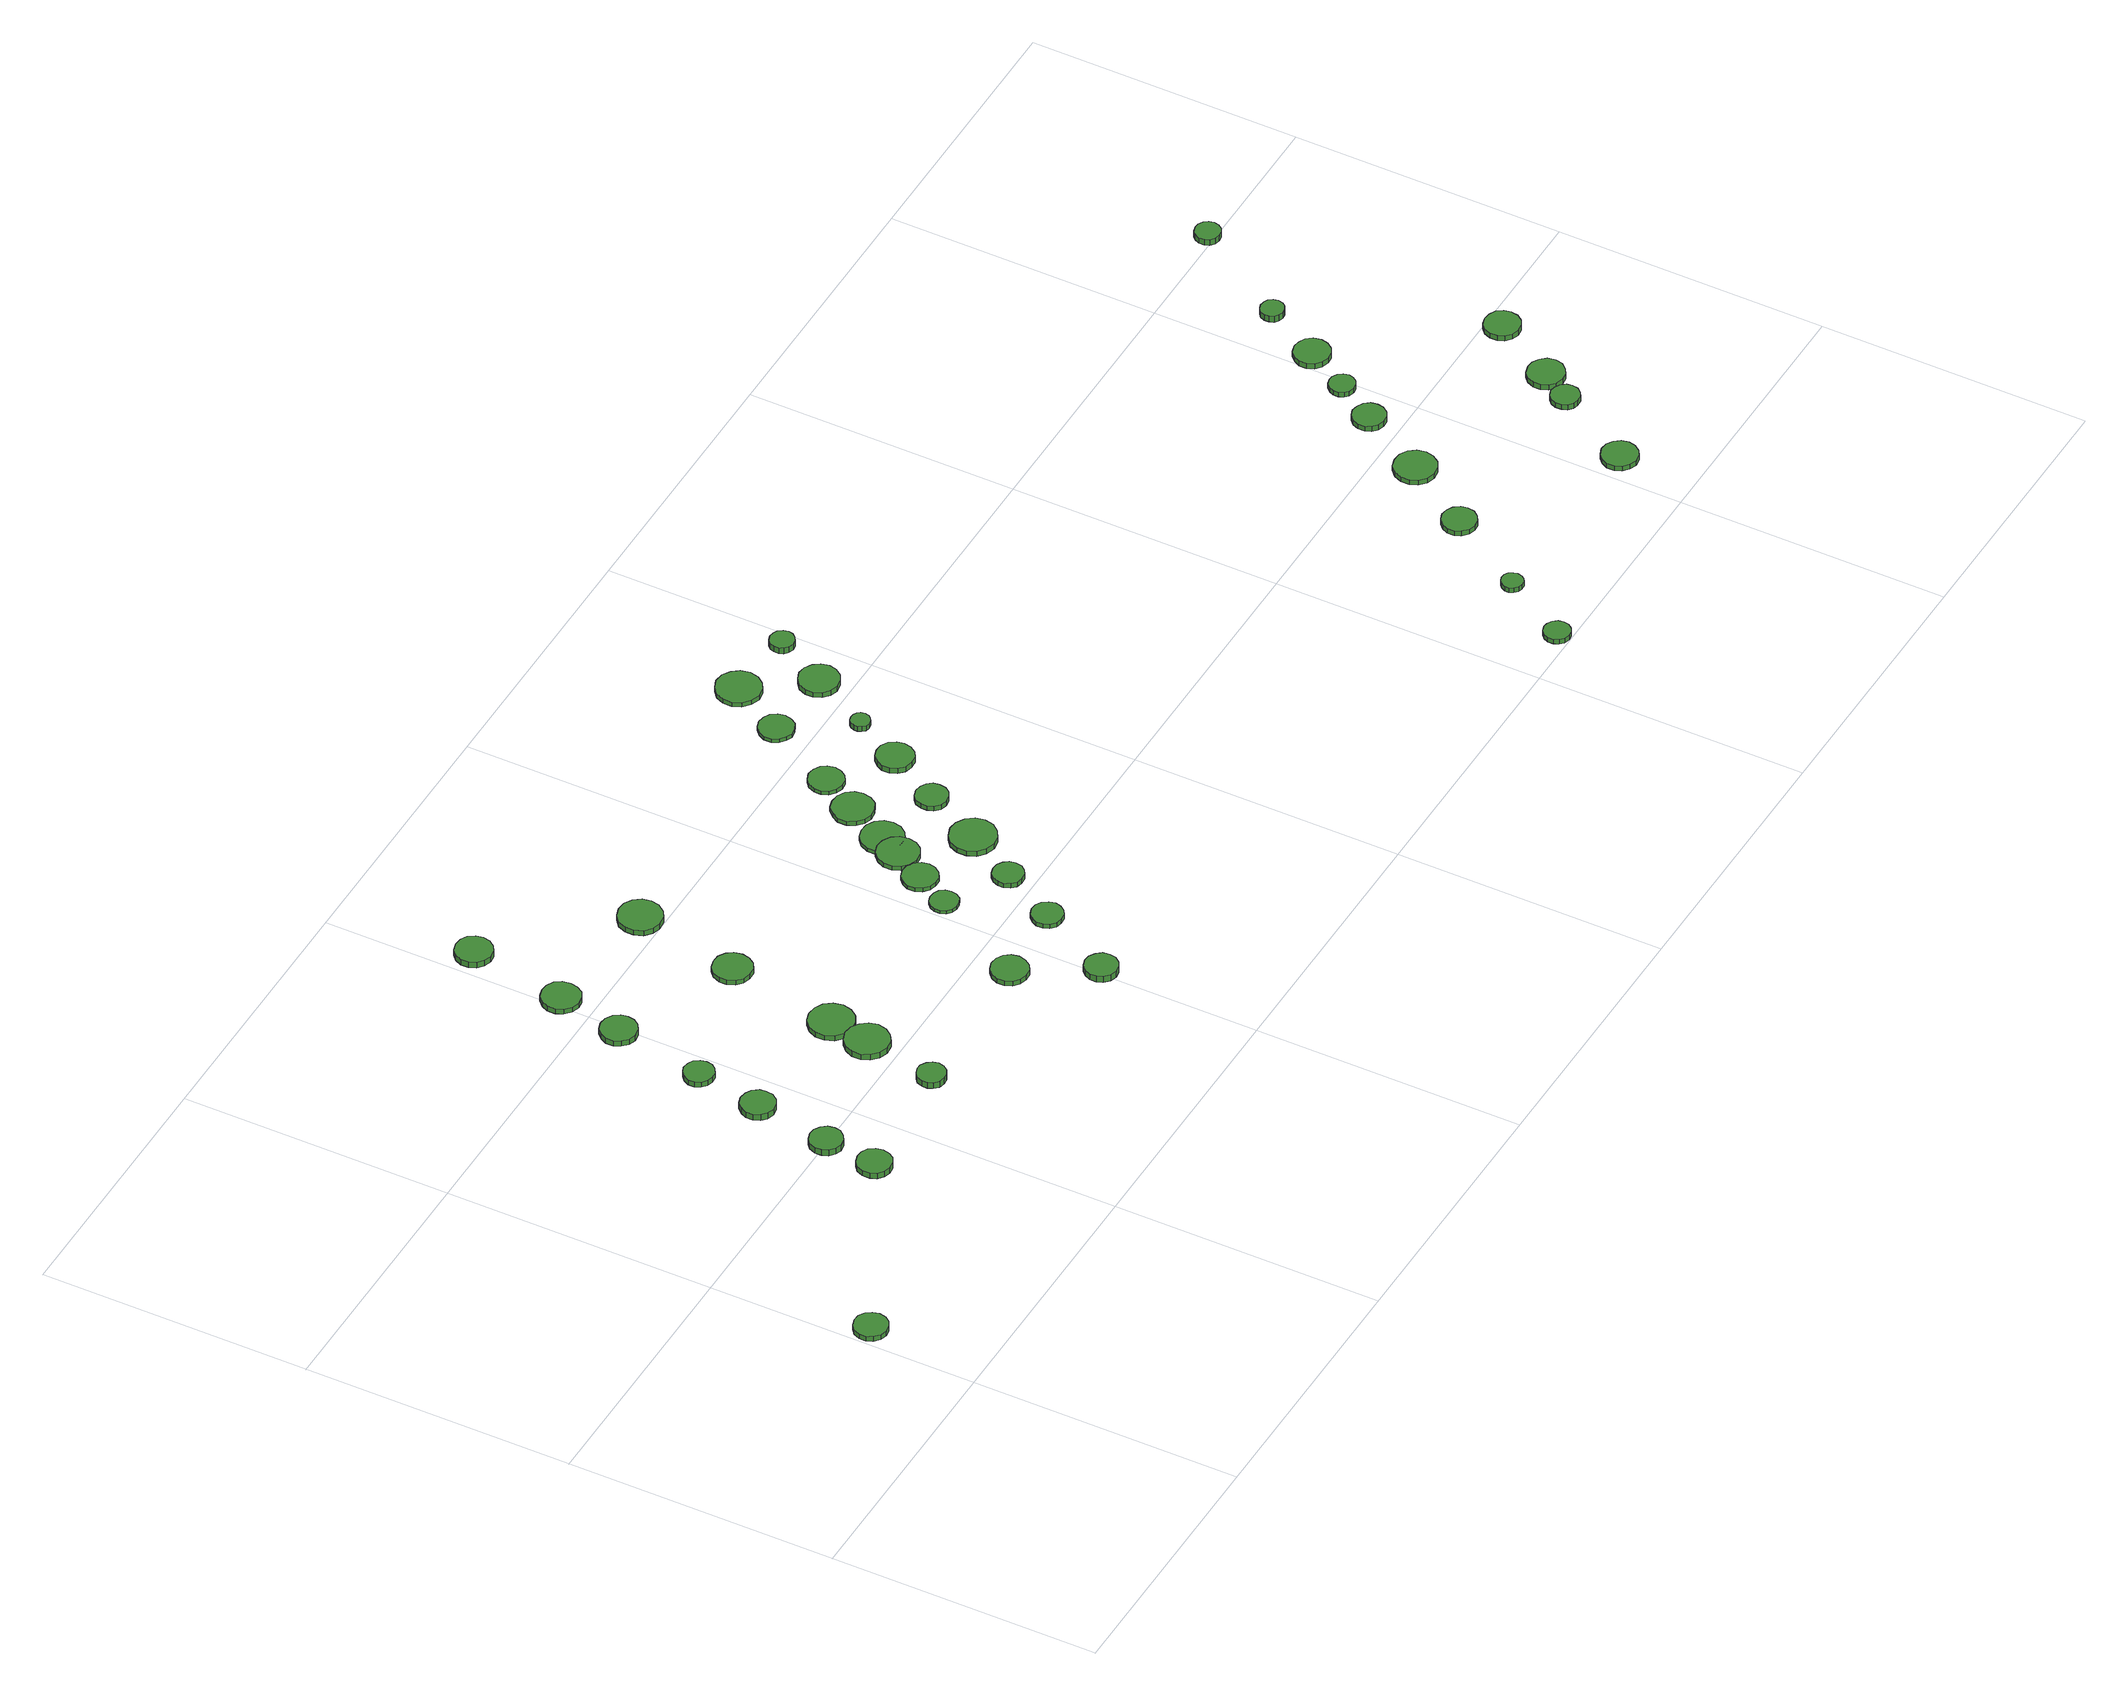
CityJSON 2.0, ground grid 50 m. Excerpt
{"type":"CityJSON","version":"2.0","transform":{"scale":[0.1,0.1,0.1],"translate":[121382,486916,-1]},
"CityObjects":{
"tree1":{"type":"SolitaryVegetationObject","attributes":{"function":"something"},"geometry":[{"type":"MultiSurface","lod":"1","boundaries":[[[0,1,2,3,4,5,6,7,8,9,10,11,12,13,14]],[[15,16,17,18,19,20,21,22,23,24,25,26,27,28,29]],[[0,29,28,1]],[[1,28,27,2]],[[2,27,26,3]],[[3,26,25,4]],[[4,25,24,5]],[[5,24,23,6]],[[6,23,22,7]],[[7,22,21,8]],[[8,21,20,9]],[[9,20,19,10]],[[10,19,18,11]],[[11,18,17,12]],[[12,17,16,13]],[[13,16,15,14]],[[14,15,29,0]]]}]},
"tree2":{"type":"SolitaryVegetationObject","attributes":{"function":"something"},"geometry":[{"type":"MultiSurface","lod":"1","boundaries":[[[30,31,32,33,34,35,36,37,38,39,40,41,42,43,44]],[[45,46,47,48,49,50,51,52,53,54,55,56,57,58,59]],[[30,59,58,31]],[[31,58,57,32]],[[32,57,56,33]],[[33,56,55,34]],[[34,55,54,35]],[[35,54,53,36]],[[36,53,52,37]],[[37,52,51,38]],[[38,51,50,39]],[[39,50,49,40]],[[40,49,48,41]],[[41,48,47,42]],[[42,47,46,43]],[[43,46,45,44]],[[44,45,59,30]]]}]},
"tree3":{"type":"SolitaryVegetationObject","attributes":{"function":"something"},"geometry":[{"type":"MultiSurface","lod":"1","boundaries":[[[60,61,62,63,64,65,66,67,68,69,70,71,72,73,74]],[[75,76,77,78,79,80,81,82,83,84,85,86,87,88,89]],[[60,89,88,61]],[[61,88,87,62]],[[62,87,86,63]],[[63,86,85,64]],[[64,85,84,65]],[[65,84,83,66]],[[66,83,82,67]],[[67,82,81,68]],[[68,81,80,69]],[[69,80,79,70]],[[70,79,78,71]],[[71,78,77,72]],[[72,77,76,73]],[[73,76,75,74]],[[74,75,89,60]]]}]},
"tree4":{"type":"SolitaryVegetationObject","attributes":{"function":"something"},"geometry":[{"type":"MultiSurface","lod":"1","boundaries":[[[90,91,92,93,94,95,96,97,98,99,100,101,102,103,104]],[[105,106,107,108,109,110,111,112,113,114,115,116,117,118,119]],[[90,119,118,91]],[[91,118,117,92]],[[92,117,116,93]],[[93,116,115,94]],[[94,115,114,95]],[[95,114,113,96]],[[96,113,112,97]],[[97,112,111,98]],[[98,111,110,99]],[[99,110,109,100]],[[100,109,108,101]],[[101,108,107,102]],[[102,107,106,103]],[[103,106,105,104]],[[104,105,119,90]]]}]},
"tree5":{"type":"SolitaryVegetationObject","attributes":{"function":"something"},"geometry":[{"type":"MultiSurface","lod":"1","boundaries":[[[120,121,122,123,124,125,126,127,128,129,130,131,132,133,134]],[[135,136,137,138,139,140,141,142,143,144,145,146,147,148,149]],[[120,149,148,121]],[[121,148,147,122]],[[122,147,146,123]],[[123,146,145,124]],[[124,145,144,125]],[[125,144,143,126]],[[126,143,142,127]],[[127,142,141,128]],[[128,141,140,129]],[[129,140,139,130]],[[130,139,138,131]],[[131,138,137,132]],[[132,137,136,133]],[[133,136,135,134]],[[134,135,149,120]]]}]},
"tree6":{"type":"SolitaryVegetationObject","attributes":{"function":"something"},"geometry":[{"type":"MultiSurface","lod":"1","boundaries":[[[150,151,152,153,154,155,156,157,158,159,160,161,162,163,164]],[[165,166,167,168,169,170,171,172,173,174,175,176,177,178,179]],[[150,179,178,151]],[[151,178,177,152]],[[152,177,176,153]],[[153,176,175,154]],[[154,175,174,155]],[[155,174,173,156]],[[156,173,172,157]],[[157,172,171,158]],[[158,171,170,159]],[[159,170,169,160]],[[160,169,168,161]],[[161,168,167,162]],[[162,167,166,163]],[[163,166,165,164]],[[164,165,179,150]]]}]},
"tree7":{"type":"SolitaryVegetationObject","attributes":{"function":"something"},"geometry":[{"type":"MultiSurface","lod":"1","boundaries":[[[180,181,182,183,184,185,186,187,188,189,190,191,192,193,194]],[[195,196,197,198,199,200,201,202,203,204,205,206,207,208,209]],[[180,209,208,181]],[[181,208,207,182]],[[182,207,206,183]],[[183,206,205,184]],[[184,205,204,185]],[[185,204,203,186]],[[186,203,202,187]],[[187,202,201,188]],[[188,201,200,189]],[[189,200,199,190]],[[190,199,198,191]],[[191,198,197,192]],[[192,197,196,193]],[[193,196,195,194]],[[194,195,209,180]]]}]},
"tree8":{"type":"SolitaryVegetationObject","attributes":{"function":"something"},"geometry":[{"type":"MultiSurface","lod":"1","boundaries":[[[210,211,212,213,214,215,216,217,218,219,220,221,222,223,224]],[[225,226,227,228,229,230,231,232,233,234,235,236,237,238,239]],[[210,239,238,211]],[[211,238,237,212]],[[212,237,236,213]],[[213,236,235,214]],[[214,235,234,215]],[[215,234,233,216]],[[216,233,232,217]],[[217,232,231,218]],[[218,231,230,219]],[[219,230,229,220]],[[220,229,228,221]],[[221,228,227,222]],[[222,227,226,223]],[[223,226,225,224]],[[224,225,239,210]]]}]},
"tree9":{"type":"SolitaryVegetationObject","attributes":{"function":"something"},"geometry":[{"type":"MultiSurface","lod":"1","boundaries":[[[240,241,242,243,244,245,246,247,248,249,250,251,252,253,254]],[[255,256,257,258,259,260,261,262,263,264,265,266,267,268,269]],[[240,269,268,241]],[[241,268,267,242]],[[242,267,266,243]],[[243,266,265,244]],[[244,265,264,245]],[[245,264,263,246]],[[246,263,262,247]],[[247,262,261,248]],[[248,261,260,249]],[[249,260,259,250]],[[250,259,258,251]],[[251,258,257,252]],[[252,257,256,253]],[[253,256,255,254]],[[254,255,269,240]]]}]},
"tree10":{"type":"SolitaryVegetationObject","attributes":{"function":"something"},"geometry":[{"type":"MultiSurface","lod":"1","boundaries":[[[270,271,272,273,274,275,276,277,278,279,280,281,282,283,284]],[[285,286,287,288,289,290,291,292,293,294,295,296,297,298,299]],[[270,299,298,271]],[[271,298,297,272]],[[272,297,296,273]],[[273,296,295,274]],[[274,295,294,275]],[[275,294,293,276]],[[276,293,292,277]],[[277,292,291,278]],[[278,291,290,279]],[[279,290,289,280]],[[280,289,288,281]],[[281,288,287,282]],[[282,287,286,283]],[[283,286,285,284]],[[284,285,299,270]]]}]},
"tree11":{"type":"SolitaryVegetationObject","attributes":{"function":"something"},"geometry":[{"type":"MultiSurface","lod":"1","boundaries":[[[300,301,302,303,304,305,306,307,308,309,310,311,312,313,314]],[[315,316,317,318,319,320,321,322,323,324,325,326,327,328,329]],[[300,329,328,301]],[[301,328,327,302]],[[302,327,326,303]],[[303,326,325,304]],[[304,325,324,305]],[[305,324,323,306]],[[306,323,322,307]],[[307,322,321,308]],[[308,321,320,309]],[[309,320,319,310]],[[310,319,318,311]],[[311,318,317,312]],[[312,317,316,313]],[[313,316,315,314]],[[314,315,329,300]]]}]},
"tree12":{"type":"SolitaryVegetationObject","attributes":{"function":"something"},"geometry":[{"type":"MultiSurface","lod":"1","boundaries":[[[330,331,332,333,334,335,336,337,338,339,340,341,342,343,344]],[[345,346,347,348,349,350,351,352,353,354,355,356,357,358,359]],[[330,359,358,331]],[[331,358,357,332]],[[332,357,356,333]],[[333,356,355,334]],[[334,355,354,335]],[[335,354,353,336]],[[336,353,352,337]],[[337,352,351,338]],[[338,351,350,339]],[[339,350,349,340]],[[340,349,348,341]],[[341,348,347,342]],[[342,347,346,343]],[[343,346,345,344]],[[344,345,359,330]]]}]},
"tree13":{"type":"SolitaryVegetationObject","attributes":{"function":"something"},"geometry":[{"type":"MultiSurface","lod":"1","boundaries":[[[360,361,362,363,364,365,366,367,368,369,370,371,372,373,374]],[[375,376,377,378,379,380,381,382,383,384,385,386,387,388,389]],[[360,389,388,361]],[[361,388,387,362]],[[362,387,386,363]],[[363,386,385,364]],[[364,385,384,365]],[[365,384,383,366]],[[366,383,382,367]],[[367,382,381,368]],[[368,381,380,369]],[[369,380,379,370]],[[370,379,378,371]],[[371,378,377,372]],[[372,377,376,373]],[[373,376,375,374]],[[374,375,389,360]]]}]},
"tree14":{"type":"SolitaryVegetationObject","attributes":{"function":"something"},"geometry":[{"type":"MultiSurface","lod":"1","boundaries":[[[390,391,392,393,394,395,396,397,398,399,400,401,402,403,404]],[[405,406,407,408,409,410,411,412,413,414,415,416,417,418,419]],[[390,419,418,391]],[[391,418,417,392]],[[392,417,416,393]],[[393,416,415,394]],[[394,415,414,395]],[[395,414,413,396]],[[396,413,412,397]],[[397,412,411,398]],[[398,411,410,399]],[[399,410,409,400]],[[400,409,408,401]],[[401,408,407,402]],[[402,407,406,403]],[[403,406,405,404]],[[404,405,419,390]]]}]},
"tree15":{"type":"SolitaryVegetationObject","attributes":{"function":"something"},"geometry":[{"type":"MultiSurface","lod":"1","boundaries":[[[420,421,422,423,424,425,426,427,428,429,430,431,432,433,434]],[[435,436,437,438,439,440,441,442,443,444,445,446,447,448,449]],[[420,449,448,421]],[[421,448,447,422]],[[422,447,446,423]],[[423,446,445,424]],[[424,445,444,425]],[[425,444,443,426]],[[426,443,442,427]],[[427,442,441,428]],[[428,441,440,429]],[[429,440,439,430]],[[430,439,438,431]],[[431,438,437,432]],[[432,437,436,433]],[[433,436,435,434]],[[434,435,449,420]]]}]},
"tree16":{"type":"SolitaryVegetationObject","attributes":{"function":"something"},"geometry":[{"type":"MultiSurface","lod":"1","boundaries":[[[450,451,452,453,454,455,456,457,458,459,460,461,462,463,464]],[[465,466,467,468,469,470,471,472,473,474,475,476,477,478,479]],[[450,479,478,451]],[[451,478,477,452]],[[452,477,476,453]],[[453,476,475,454]],[[454,475,474,455]],[[455,474,473,456]],[[456,473,472,457]],[[457,472,471,458]],[[458,471,470,459]],[[459,470,469,460]],[[460,469,468,461]],[[461,468,467,462]],[[462,467,466,463]],[[463,466,465,464]],[[464,465,479,450]]]}]},
"tree17":{"type":"SolitaryVegetationObject","attributes":{"function":"something"},"geometry":[{"type":"MultiSurface","lod":"1","boundaries":[[[480,481,482,483,484,485,486,487,488,489,490,491,492,493,494]],[[495,496,497,498,499,500,501,502,503,504,505,506,507,508,509]],[[480,509,508,481]],[[481,508,507,482]],[[482,507,506,483]],[[483,506,505,484]],[[484,505,504,485]],[[485,504,503,486]],[[486,503,502,487]],[[487,502,501,488]],[[488,501,500,489]],[[489,500,499,490]],[[490,499,498,491]],[[491,498,497,492]],[[492,497,496,493]],[[493,496,495,494]],[[494,495,509,480]]]}]},
"tree18":{"type":"SolitaryVegetationObject","attributes":{"function":"something"},"geometry":[{"type":"MultiSurface","lod":"1","boundaries":[[[510,511,512,513,514,515,516,517,518,519,520,521,522,523,524]],[[525,526,527,528,529,530,531,532,533,534,535,536,537,538,539]],[[510,539,538,511]],[[511,538,537,512]],[[512,537,536,513]],[[513,536,535,514]],[[514,535,534,515]],[[515,534,533,516]],[[516,533,532,517]],[[517,532,531,518]],[[518,531,530,519]],[[519,530,529,520]],[[520,529,528,521]],[[521,528,527,522]],[[522,527,526,523]],[[523,526,525,524]],[[524,525,539,510]]]}]},
"tree19":{"type":"SolitaryVegetationObject","attributes":{"function":"something"},"geometry":[{"type":"MultiSurface","lod":"1","boundaries":[[[540,541,542,543,544,545,546,547,548,549,550,551,552,553,554]],[[555,556,557,558,559,560,561,562,563,564,565,566,567,568,569]],[[540,569,568,541]],[[541,568,567,542]],[[542,567,566,543]],[[543,566,565,544]],[[544,565,564,545]],[[545,564,563,546]],[[546,563,562,547]],[[547,562,561,548]],[[548,561,560,549]],[[549,560,559,550]],[[550,559,558,551]],[[551,558,557,552]],[[552,557,556,553]],[[553,556,555,554]],[[554,555,569,540]]]}]},
"tree20":{"type":"SolitaryVegetationObject","attributes":{"function":"something"},"geometry":[{"type":"MultiSurface","lod":"1","boundaries":[[[570,571,572,573,574,575,576,577,578,579,580,581,582,583,584]],[[585,586,587,588,589,590,591,592,593,594,595,596,597,598,599]],[[570,599,598,571]],[[571,598,597,572]],[[572,597,596,573]],[[573,596,595,574]],[[574,595,594,575]],[[575,594,593,576]],[[576,593,592,577]],[[577,592,591,578]],[[578,591,590,579]],[[579,590,589,580]],[[580,589,588,581]],[[581,588,587,582]],[[582,587,586,583]],[[583,586,585,584]],[[584,585,599,570]]]}]},
"tree21":{"type":"SolitaryVegetationObject","attributes":{"function":"something"},"geometry":[{"type":"MultiSurface","lod":"1","boundaries":[[[600,601,602,603,604,605,606,607,608,609,610,611,612,613,614]],[[615,616,617,618,619,620,621,622,623,624,625,626,627,628,629]],[[600,629,628,601]],[[601,628,627,602]],[[602,627,626,603]],[[603,626,625,604]],[[604,625,624,605]],[[605,624,623,606]],[[606,623,622,607]],[[607,622,621,608]],[[608,621,620,609]],[[609,620,619,610]],[[610,619,618,611]],[[611,618,617,612]],[[612,617,616,613]],[[613,616,615,614]],[[614,615,629,600]]]}]},
"tree22":{"type":"SolitaryVegetationObject","attributes":{"function":"something"},"geometry":[{"type":"MultiSurface","lod":"1","boundaries":[[[630,631,632,633,634,635,636,637,638,639,640,641,642,643,644]],[[645,646,647,648,649,650,651,652,653,654,655,656,657,658,659]],[[630,659,658,631]],[[631,658,657,632]],[[632,657,656,633]],[[633,656,655,634]],[[634,655,654,635]],[[635,654,653,636]],[[636,653,652,637]],[[637,652,651,638]],[[638,651,650,639]],[[639,650,649,640]],[[640,649,648,641]],[[641,648,647,642]],[[642,647,646,643]],[[643,646,645,644]],[[644,645,659,630]]]}]},
"tree23":{"type":"SolitaryVegetationObject","attributes":{"function":"something"},"geometry":[{"type":"MultiSurface","lod":"1","boundaries":[[[660,661,662,663,664,665,666,667,668,669,670,671,672,673,674]],[[675,676,677,678,679,680,681,682,683,684,685,686,687,688,689]],[[660,689,688,661]],[[661,688,687,662]],[[662,687,686,663]],[[663,686,685,664]],[[664,685,684,665]],[[665,684,683,666]],[[666,683,682,667]],[[667,682,681,668]],[[668,681,680,669]],[[669,680,679,670]],[[670,679,678,671]],[[671,678,677,672]],[[672,677,676,673]],[[673,676,675,674]],[[674,675,689,660]]]}]},
"tree24":{"type":"SolitaryVegetationObject","attributes":{"function":"something"},"geometry":[{"type":"MultiSurface","lod":"1","boundaries":[[[690,691,692,693,694,695,696,697,698,699,700,701,702,703,704]],[[705,706,707,708,709,710,711,712,713,714,715,716,717,718,719]],[[690,719,718,691]],[[691,718,717,692]],[[692,717,716,693]],[[693,716,715,694]],[[694,715,714,695]],[[695,714,713,696]],[[696,713,712,697]],[[697,712,711,698]],[[698,711,710,699]],[[699,710,709,700]],[[700,709,708,701]],[[701,708,707,702]],[[702,707,706,703]],[[703,706,705,704]],[[704,705,719,690]]]}]},
"tree25":{"type":"SolitaryVegetationObject","attributes":{"function":"something"},"geometry":[{"type":"MultiSurface","lod":"1","boundaries":[[[720,721,722,723,724,725,726,727,728,729,730,731,732,733,734]],[[735,736,737,738,739,740,741,742,743,744,745,746,747,748,749]],[[720,749,748,721]],[[721,748,747,722]],[[722,747,746,723]],[[723,746,745,724]],[[724,745,744,725]],[[725,744,743,726]],[[726,743,742,727]],[[727,742,741,728]],[[728,741,740,729]],[[729,740,739,730]],[[730,739,738,731]],[[731,738,737,732]],[[732,737,736,733]],[[733,736,735,734]],[[734,735,749,720]]]}]},
"tree26":{"type":"SolitaryVegetationObject","attributes":{"function":"something"},"geometry":[{"type":"MultiSurface","lod":"1","boundaries":[[[750,751,752,753,754,755,756,757,758,759,760,761,762,763,764]],[[765,766,767,768,769,770,771,772,773,774,775,776,777,778,779]],[[750,779,778,751]],[[751,778,777,752]],[[752,777,776,753]],[[753,776,775,754]],[[754,775,774,755]],[[755,774,773,756]],[[756,773,772,757]],[[757,772,771,758]],[[758,771,770,759]],[[759,770,769,760]],[[760,769,768,761]],[[761,768,767,762]],[[762,767,766,763]],[[763,766,765,764]],[[764,765,779,750]]]}]},
"tree27":{"type":"SolitaryVegetationObject","attributes":{"function":"something"},"geometry":[{"type":"MultiSurface","lod":"1","boundaries":[[[780,781,782,783,784,785,786,787,788,789,790,791,792,793,794]],[[795,796,797,798,799,800,801,802,803,804,805,806,807,808,809]],[[780,809,808,781]],[[781,808,807,782]],[[782,807,806,783]],[[783,806,805,784]],[[784,805,804,785]],[[785,804,803,786]],[[786,803,802,787]],[[787,802,801,788]],[[788,801,800,789]],[[789,800,799,790]],[[790,799,798,791]],[[791,798,797,792]],[[792,797,796,793]],[[793,796,795,794]],[[794,795,809,780]]]}]},
"tree28":{"type":"SolitaryVegetationObject","attributes":{"function":"something"},"geometry":[{"type":"MultiSurface","lod":"1","boundaries":[[[810,811,812,813,814,815,816,817,818,819,820,821,822,823,824]],[[825,826,827,828,829,830,831,832,833,834,835,836,837,838,839]],[[810,839,838,811]],[[811,838,837,812]],[[812,837,836,813]],[[813,836,835,814]],[[814,835,834,815]],[[815,834,833,816]],[[816,833,832,817]],[[817,832,831,818]],[[818,831,830,819]],[[819,830,829,820]],[[820,829,828,821]],[[821,828,827,822]],[[822,827,826,823]],[[823,826,825,824]],[[824,825,839,810]]]}]},
"tree29":{"type":"SolitaryVegetationObject","attributes":{"function":"something"},"geometry":[{"type":"MultiSurface","lod":"1","boundaries":[[[840,841,842,843,844,845,846,847,848,849,850,851,852,853,854]],[[855,856,857,858,859,860,861,862,863,864,865,866,867,868,869]],[[840,869,868,841]],[[841,868,867,842]],[[842,867,866,843]],[[843,866,865,844]],[[844,865,864,845]],[[845,864,863,846]],[[846,863,862,847]],[[847,862,861,848]],[[848,861,860,849]],[[849,860,859,850]],[[850,859,858,851]],[[851,858,857,852]],[[852,857,856,853]],[[853,856,855,854]],[[854,855,869,840]]]}]},
"tree30":{"type":"SolitaryVegetationObject","attributes":{"function":"something"},"geometry":[{"type":"MultiSurface","lod":"1","boundaries":[[[870,871,872,873,874,875,876,877,878,879,880,881,882,883,884]],[[885,886,887,888,889,890,891,892,893,894,895,896,897,898,899]],[[870,899,898,871]],[[871,898,897,872]],[[872,897,896,873]],[[873,896,895,874]],[[874,895,894,875]],[[875,894,893,876]],[[876,893,892,877]],[[877,892,891,878]],[[878,891,890,879]],[[879,890,889,880]],[[880,889,888,881]],[[881,888,887,882]],[[882,887,886,883]],[[883,886,885,884]],[[884,885,899,870]]]}]},
"tree31":{"type":"SolitaryVegetationObject","attributes":{"function":"something"},"geometry":[{"type":"MultiSurface","lod":"1","boundaries":[[[900,901,902,903,904,905,906,907,908,909,910,911,912,913,914]],[[915,916,917,918,919,920,921,922,923,924,925,926,927,928,929]],[[900,929,928,901]],[[901,928,927,902]],[[902,927,926,903]],[[903,926,925,904]],[[904,925,924,905]],[[905,924,923,906]],[[906,923,922,907]],[[907,922,921,908]],[[908,921,920,909]],[[909,920,919,910]],[[910,919,918,911]],[[911,918,917,912]],[[912,917,916,913]],[[913,916,915,914]],[[914,915,929,900]]]}]},
"tree32":{"type":"SolitaryVegetationObject","attributes":{"function":"something"},"geometry":[{"type":"MultiSurface","lod":"1","boundaries":[[[930,931,932,933,934,935,936,937,938,939,940,941,942,943,944]],[[945,946,947,948,949,950,951,952,953,954,955,956,957,958,959]],[[930,959,958,931]],[[931,958,957,932]],[[932,957,956,933]],[[933,956,955,934]],[[934,955,954,935]],[[935,954,953,936]],[[936,953,952,937]],[[937,952,951,938]],[[938,951,950,939]],[[939,950,949,940]],[[940,949,948,941]],[[941,948,947,942]],[[942,947,946,943]],[[943,946,945,944]],[[944,945,959,930]]]}]},
"tree33":{"type":"SolitaryVegetationObject","attributes":{"function":"something"},"geometry":[{"type":"MultiSurface","lod":"1","boundaries":[[[960,961,962,963,964,965,966,967,968,969,970,971,972,973,974]],[[975,976,977,978,979,980,981,982,983,984,985,986,987,988,989]],[[960,989,988,961]],[[961,988,987,962]],[[962,987,986,963]],[[963,986,985,964]],[[964,985,984,965]],[[965,984,983,966]],[[966,983,982,967]],[[967,982,981,968]],[[968,981,980,969]],[[969,980,979,970]],[[970,979,978,971]],[[971,978,977,972]],[[972,977,976,973]],[[973,976,975,974]],[[974,975,989,960]]]}]},
"tree34":{"type":"SolitaryVegetationObject","attributes":{"function":"something"},"geometry":[{"type":"MultiSurface","lod":"1","boundaries":[[[990,991,992,993,994,995,996,997,998,999,1000,1001,1002,1003,1004]],[[1005,1006,1007,1008,1009,1010,1011,1012,1013,1014,1015,1016,1017,1018,1019]],[[990,1019,1018,991]],[[991,1018,1017,992]],[[992,1017,1016,993]],[[993,1016,1015,994]],[[994,1015,1014,995]],[[995,1014,1013,996]],[[996,1013,1012,997]],[[997,1012,1011,998]],[[998,1011,1010,999]],[[999,1010,1009,1000]],[[1000,1009,1008,1001]],[[1001,1008,1007,1002]],[[1002,1007,1006,1003]],[[1003,1006,1005,1004]],[[1004,1005,1019,990]]]}]},
"tree35":{"type":"SolitaryVegetationObject","attributes":{"function":"something"},"geometry":[{"type":"MultiSurface","lod":"1","boundaries":[[[1020,1021,1022,1023,1024,1025,1026,1027,1028,1029,1030,1031,1032,1033,1034]],[[1035,1036,1037,1038,1039,1040,1041,1042,1043,1044,1045,1046,1047,1048,1049]],[[1020,1049,1048,1021]],[[1021,1048,1047,1022]],[[1022,1047,1046,1023]],[[1023,1046,1045,1024]],[[1024,1045,1044,1025]],[[1025,1044,1043,1026]],[[1026,1043,1042,1027]],[[1027,1042,1041,1028]],[[1028,1041,1040,1029]],[[1029,1040,1039,1030]],[[1030,1039,1038,1031]],[[1031,1038,1037,1032]],[[1032,1037,1036,1033]],[[1033,1036,1035,1034]],[[1034,1035,1049,1020]]]}]},
"tree36":{"type":"SolitaryVegetationObject","attributes":{"function":"something"},"geometry":[{"type":"MultiSurface","lod":"1","boundaries":[[[1050,1051,1052,1053,1054,1055,1056,1057,1058,1059,1060,1061,1062,1063,1064]],[[1065,1066,1067,1068,1069,1070,1071,1072,1073,1074,1075,1076,1077,1078,1079]],[[1050,1079,1078,1051]],[[1051,1078,1077,1052]],[[1052,1077,1076,1053]],[[1053,1076,1075,1054]],[[1054,1075,1074,1055]],[[1055,1074,1073,1056]],[[1056,1073,1072,1057]],[[1057,1072,1071,1058]],[[1058,1071,1070,1059]],[[1059,1070,1069,1060]],[[1060,1069,1068,1061]],[[1061,1068,1067,1062]],[[1062,1067,1066,1063]],[[1063,1066,1065,1064]],[[1064,1065,1079,1050]]]}]},
"tree37":{"type":"SolitaryVegetationObject","attributes":{"function":"something"},"geometry":[{"type":"MultiSurface","lod":"1","boundaries":[[[1080,1081,1082,1083,1084,1085,1086,1087,1088,1089,1090,1091,1092,1093,1094]],[[1095,1096,1097,1098,1099,1100,1101,1102,1103,1104,1105,1106,1107,1108,1109]],[[1080,1109,1108,1081]],[[1081,1108,1107,1082]],[[1082,1107,1106,1083]],[[1083,1106,1105,1084]],[[1084,1105,1104,1085]],[[1085,1104,1103,1086]],[[1086,1103,1102,1087]],[[1087,1102,1101,1088]],[[1088,1101,1100,1089]],[[1089,1100,1099,1090]],[[1090,1099,1098,1091]],[[1091,1098,1097,1092]],[[1092,1097,1096,1093]],[[1093,1096,1095,1094]],[[1094,1095,1109,1080]]]}]},
"tree38":{"type":"SolitaryVegetationObject","attributes":{"function":"something"},"geometry":[{"type":"MultiSurface","lod":"1","boundaries":[[[1110,1111,1112,1113,1114,1115,1116,1117,1118,1119,1120,1121,1122,1123,1124]],[[1125,1126,1127,1128,1129,1130,1131,1132,1133,1134,1135,1136,1137,1138,1139]],[[1110,1139,1138,1111]],[[1111,1138,1137,1112]],[[1112,1137,1136,1113]],[[1113,1136,1135,1114]],[[1114,1135,1134,1115]],[[1115,1134,1133,1116]],[[1116,1133,1132,1117]],[[1117,1132,1131,1118]],[[1118,1131,1130,1119]],[[1119,1130,1129,1120]],[[1120,1129,1128,1121]],[[1121,1128,1127,1122]],[[1122,1127,1126,1123]],[[1123,1126,1125,1124]],[[1124,1125,1139,1110]]]}]},
"tree39":{"type":"SolitaryVegetationObject","attributes":{"function":"something"},"geometry":[{"type":"MultiSurface","lod":"1","boundaries":[[[1140,1141,1142,1143,1144,1145,1146,1147,1148,1149,1150,1151,1152,1153,1154]],[[1155,1156,1157,1158,1159,1160,1161,1162,1163,1164,1165,1166,1167,1168,1169]],[[1140,1169,1168,1141]],[[1141,1168,1167,1142]],[[1142,1167,1166,1143]],[[1143,1166,1165,1144]],[[1144,1165,1164,1145]],[[1145,1164,1163,1146]],[[1146,1163,1162,1147]],[[1147,1162,1161,1148]],[[1148,1161,1160,1149]],[[1149,1160,1159,1150]],[[1150,1159,1158,1151]],[[1151,1158,1157,1152]],[[1152,1157,1156,1153]],[[1153,1156,1155,1154]],[[1154,1155,1169,1140]]]}]},
"tree40":{"type":"SolitaryVegetationObject","attributes":{"function":"something"},"geometry":[{"type":"MultiSurface","lod":"1","boundaries":[[[1170,1171,1172,1173,1174,1175,1176,1177,1178,1179,1180,1181,1182,1183,1184]],[[1185,1186,1187,1188,1189,1190,1191,1192,1193,1194,1195,1196,1197,1198,1199]],[[1170,1199,1198,1171]],[[1171,1198,1197,1172]],[[1172,1197,1196,1173]],[[1173,1196,1195,1174]],[[1174,1195,1194,1175]],[[1175,1194,1193,1176]],[[1176,1193,1192,1177]],[[1177,1192,1191,1178]],[[1178,1191,1190,1179]],[[1179,1190,1189,1180]],[[1180,1189,1188,1181]],[[1181,1188,1187,1182]],[[1182,1187,1186,1183]],[[1183,1186,1185,1184]],[[1184,1185,1199,1170]]]}]},
"tree41":{"type":"SolitaryVegetationObject","attributes":{"function":"something"},"geometry":[{"type":"MultiSurface","lod":"1","boundaries":[[[1200,1201,1202,1203,1204,1205,1206,1207,1208,1209,1210,1211,1212,1213,1214]],[[1215,1216,1217,1218,1219,1220,1221,1222,1223,1224,1225,1226,1227,1228,1229]],[[1200,1229,1228,1201]],[[1201,1228,1227,1202]],[[1202,1227,1226,1203]],[[1203,1226,1225,1204]],[[1204,1225,1224,1205]],[[1205,1224,1223,1206]],[[1206,1223,1222,1207]],[[1207,1222,1221,1208]],[[1208,1221,1220,1209]],[[1209,1220,1219,1210]],[[1210,1219,1218,1211]],[[1211,1218,1217,1212]],[[1212,1217,1216,1213]],[[1213,1216,1215,1214]],[[1214,1215,1229,1200]]]}]},
"tree42":{"type":"SolitaryVegetationObject","attributes":{"function":"something"},"geometry":[{"type":"MultiSurface","lod":"1","boundaries":[[[1230,1231,1232,1233,1234,1235,1236,1237,1238,1239,1240,1241,1242,1243,1244]],[[1245,1246,1247,1248,1249,1250,1251,1252,1253,1254,1255,1256,1257,1258,1259]],[[1230,1259,1258,1231]],[[1231,1258,1257,1232]],[[1232,1257,1256,1233]],[[1233,1256,1255,1234]],[[1234,1255,1254,1235]],[[1235,1254,1253,1236]],[[1236,1253,1252,1237]],[[1237,1252,1251,1238]],[[1238,1251,1250,1239]],[[1239,1250,1249,1240]],[[1240,1249,1248,1241]],[[1241,1248,1247,1242]],[[1242,1247,1246,1243]],[[1243,1246,1245,1244]],[[1244,1245,1259,1230]]]}]},
"tree43":{"type":"SolitaryVegetationObject","attributes":{"function":"something"},"geometry":[{"type":"MultiSurface","lod":"1","boundaries":[[[1260,1261,1262,1263,1264,1265,1266,1267,1268,1269,1270,1271,1272,1273,1274]],[[1275,1276,1277,1278,1279,1280,1281,1282,1283,1284,1285,1286,1287,1288,1289]],[[1260,1289,1288,1261]],[[1261,1288,1287,1262]],[[1262,1287,1286,1263]],[[1263,1286,1285,1264]],[[1264,1285,1284,1265]],[[1265,1284,1283,1266]],[[1266,1283,1282,1267]],[[1267,1282,1281,1268]],[[1268,1281,1280,1269]],[[1269,1280,1279,1270]],[[1270,1279,1278,1271]],[[1271,1278,1277,1272]],[[1272,1277,1276,1273]],[[1273,1276,1275,1274]],[[1274,1275,1289,1260]]]}]},
"tree44":{"type":"SolitaryVegetationObject","attributes":{"function":"something"},"geometry":[{"type":"MultiSurface","lod":"1","boundaries":[[[1290,1291,1292,1293,1294,1295,1296,1297,1298,1299,1300,1301,1302,1303,1304]],[[1305,1306,1307,1308,1309,1310,1311,1312,1313,1314,1315,1316,1317,1318,1319]],[[1290,1319,1318,1291]],[[1291,1318,1317,1292]],[[1292,1317,1316,1293]],[[1293,1316,1315,1294]],[[1294,1315,1314,1295]],[[1295,1314,1313,1296]],[[1296,1313,1312,1297]],[[1297,1312,1311,1298]],[[1298,1311,1310,1299]],[[1299,1310,1309,1300]],[[1300,1309,1308,1301]],[[1301,1308,1307,1302]],[[1302,1307,1306,1303]],[[1303,1306,1305,1304]],[[1304,1305,1319,1290]]]}]}
},
"vertices":[
[68,215,17],[65,227,17],[58,237,17],[47,244,17],[34,245,17],[22,241,17],[12,233,17],[7,221,17],[7,208,17],[12,197,17],[22,188,17],[34,184,17],[47,186,17],[58,192,17],[65,202,17],[65,202,6],[58,192,6],[47,186,6],[34,184,6],[22,188,6],[12,197,6],[7,208,6],[7,221,6],[12,233,6],[22,241,6],[34,245,6],[47,244,6],[58,237,6],[65,227,6],[68,215,6],
[422,398,27],[419,411,27],[412,422,27],[400,428,27],[387,429,27],[375,425,27],[365,417,27],[360,405,27],[360,391,27],[365,379,27],[375,371,27],[387,367,27],[400,368,27],[412,375,27],[419,385,27],[419,385,15],[412,375,15],[400,368,15],[387,367,15],[375,371,15],[365,379,15],[360,391,15],[360,405,15],[365,417,15],[375,425,15],[387,429,15],[400,428,15],[412,422,15],[419,411,15],[422,398,15],
[436,498,23],[434,510,23],[426,520,23],[415,527,23],[403,528,23],[391,524,23],[382,516,23],[377,504,23],[377,492,23],[382,480,23],[391,472,23],[403,468,23],[415,470,23],[426,476,23],[434,486,23],[434,486,10],[426,476,10],[415,470,10],[403,468,10],[391,472,10],[382,480,10],[377,492,10],[377,504,10],[382,516,10],[391,524,10],[403,528,10],[415,527,10],[426,520,10],[434,510,10],[436,498,10],
[466,644,19],[464,656,19],[456,667,19],[445,673,19],[432,675,19],[419,671,19],[410,662,19],[404,650,19],[404,637,19],[410,625,19],[419,616,19],[432,612,19],[445,614,19],[456,620,19],[464,631,19],[464,631,6],[456,620,6],[445,614,6],[432,612,6],[419,616,6],[410,625,6],[404,637,6],[404,650,6],[410,662,6],[419,671,6],[432,675,6],[445,673,6],[456,667,6],[464,656,6],[466,644,6],
[486,768,17],[484,779,17],[477,789,17],[467,794,17],[455,796,17],[445,792,17],[436,784,17],[431,774,17],[431,762,17],[436,752,17],[445,744,17],[455,741,17],[467,742,17],[477,748,17],[484,757,17],[484,757,6],[477,748,6],[467,742,6],[455,741,6],[445,744,6],[436,752,6],[431,762,6],[431,774,6],[436,784,6],[445,792,6],[455,796,6],[467,794,6],[477,789,6],[484,779,6],[486,768,6],
[661,421,23],[658,431,23],[652,440,23],[642,446,23],[632,447,23],[621,443,23],[613,436,23],[609,426,23],[609,415,23],[613,406,23],[621,398,23],[632,395,23],[642,396,23],[652,401,23],[658,410,23],[658,410,10],[652,401,10],[642,396,10],[632,395,10],[621,398,10],[613,406,10],[609,415,10],[609,426,10],[613,436,10],[621,443,10],[632,447,10],[642,446,10],[652,440,10],[658,431,10],[661,421,10],
[522,937,18],[520,950,18],[512,961,18],[500,968,18],[486,970,18],[473,966,18],[463,956,18],[457,944,18],[457,930,18],[463,918,18],[473,908,18],[486,904,18],[500,906,18],[512,913,18],[520,924,18],[520,924,6],[512,913,6],[500,906,6],[486,904,6],[473,908,6],[463,918,6],[457,930,6],[457,944,6],[463,956,6],[473,966,6],[486,970,6],[500,968,6],[512,961,6],[520,950,6],[522,937,6],
[702,558,19],[698,574,19],[688,587,19],[674,596,19],[657,598,19],[641,592,19],[629,581,19],[622,566,19],[622,549,19],[629,534,19],[641,523,19],[657,517,19],[674,519,19],[688,528,19],[698,541,19],[698,541,7],[688,528,7],[674,519,7],[657,517,7],[641,523,7],[629,534,7],[622,549,7],[622,566,7],[629,581,7],[641,592,7],[657,598,7],[674,596,7],[688,587,7],[698,574,7],[702,558,7],
[551,1061,17],[548,1076,17],[540,1088,17],[527,1095,17],[513,1096,17],[499,1092,17],[488,1082,17],[482,1069,17],[482,1054,17],[488,1041,17],[499,1031,17],[513,1026,17],[527,1028,17],[540,1035,17],[548,1047,17],[548,1047,6],[540,1035,6],[527,1028,6],[513,1026,6],[499,1031,6],[488,1041,6],[482,1054,6],[482,1069,6],[488,1082,6],[499,1092,6],[513,1096,6],[527,1095,6],[540,1088,6],[548,1076,6],[551,1061,6],
[719,634,17],[715,651,17],[705,665,17],[690,673,17],[673,675,17],[657,670,17],[644,658,17],[637,643,17],[637,626,17],[644,610,17],[657,598,17],[673,593,17],[690,595,17],[705,603,17],[715,617,17],[715,617,6],[705,603,6],[690,595,6],[673,593,6],[657,598,6],[644,610,6],[637,626,6],[637,643,6],[644,658,6],[657,670,6],[673,675,6],[690,673,6],[705,665,6],[715,651,6],[719,634,6],
[582,1244,18],[579,1257,18],[571,1269,18],[559,1276,18],[545,1277,18],[531,1273,18],[521,1264,18],[515,1251,18],[515,1237,18],[521,1224,18],[531,1215,18],[545,1210,18],[559,1212,18],[571,1219,18],[579,1230,18],[579,1230,6],[571,1219,6],[559,1212,6],[545,1210,6],[531,1215,6],[521,1224,6],[515,1237,6],[515,1251,6],[521,1264,6],[531,1273,6],[545,1277,6],[559,1276,6],[571,1269,6],[579,1257,6],[582,1244,6],
[752,843,16],[749,858,16],[741,869,16],[728,877,16],[713,878,16],[699,874,16],[688,864,16],[682,850,16],[682,836,16],[688,822,16],[699,812,16],[713,808,16],[728,809,16],[741,817,16],[749,829,16],[749,829,6],[741,817,6],[728,809,6],[713,808,6],[699,812,6],[688,822,6],[682,836,6],[682,850,6],[688,864,6],[699,874,6],[713,878,6],[728,877,6],[741,869,6],[749,858,6],[752,843,6],
[966,432,17],[963,446,17],[955,457,17],[943,464,17],[929,466,17],[915,461,17],[905,452,17],[899,439,17],[899,425,17],[905,412,17],[915,403,17],[929,399,17],[943,400,17],[955,407,17],[963,419,17],[963,419,7],[955,407,7],[943,400,7],[929,399,7],[915,403,7],[905,412,7],[899,425,7],[899,439,7],[905,452,7],[915,461,7],[929,466,7],[943,464,7],[955,457,7],[963,446,7],[966,432,7],
[796,1040,17],[793,1056,17],[783,1069,17],[769,1078,17],[752,1079,17],[737,1074,17],[724,1063,17],[718,1048,17],[718,1032,17],[724,1016,17],[737,1005,17],[752,1000,17],[769,1002,17],[783,1010,17],[793,1024,17],[793,1024,6],[783,1010,6],[769,1002,6],[752,1000,6],[737,1005,6],[724,1016,6],[718,1032,6],[718,1048,6],[724,1063,6],[737,1074,6],[752,1079,6],[769,1078,6],[783,1069,6],[793,1056,6],[796,1040,6],
[1036,298,23],[1034,310,23],[1026,320,23],[1015,327,23],[1003,328,23],[991,324,23],[982,316,23],[977,304,23],[977,292,23],[982,281,23],[991,272,23],[1003,268,23],[1015,270,23],[1026,276,23],[1034,286,23],[1034,286,10],[1026,276,10],[1015,270,10],[1003,268,10],[991,272,10],[982,281,10],[977,292,10],[977,304,10],[982,316,10],[991,324,10],[1003,328,10],[1015,327,10],[1026,320,10],[1034,310,10],[1036,298,10],
[1058,611,14],[1056,621,14],[1050,630,14],[1040,635,14],[1029,636,14],[1019,633,14],[1011,626,14],[1007,616,14],[1007,605,14],[1011,595,14],[1019,588,14],[1029,585,14],[1040,586,14],[1050,591,14],[1056,600,14],[1056,600,7],[1050,591,7],[1040,586,7],[1029,585,7],[1019,588,7],[1011,595,7],[1007,605,7],[1007,616,7],[1011,626,7],[1019,633,7],[1029,636,7],[1040,635,7],[1050,630,7],[1056,621,7],[1058,611,7],
[1113,442,16],[1110,454,16],[1103,464,16],[1093,470,16],[1081,471,16],[1070,467,16],[1061,459,16],[1056,448,16],[1056,436,16],[1061,425,16],[1070,417,16],[1081,414,16],[1093,415,16],[1103,421,16],[1110,431,16],[1110,431,7],[1103,421,7],[1093,415,7],[1081,414,7],[1070,417,7],[1061,425,7],[1056,436,7],[1056,448,7],[1061,459,7],[1070,467,7],[1081,471,7],[1093,470,7],[1103,464,7],[1110,454,7],[1113,442,7],
[1101,676,14],[1098,689,14],[1090,700,14],[1078,707,14],[1065,708,14],[1052,704,14],[1042,695,14],[1036,683,14],[1036,669,14],[1042,657,14],[1052,648,14],[1065,644,14],[1078,645,14],[1090,652,14],[1098,663,14],[1098,663,6],[1090,652,6],[1078,645,6],[1065,644,6],[1052,648,6],[1042,657,6],[1036,669,6],[1036,683,6],[1042,695,6],[1052,704,6],[1065,708,6],[1078,707,6],[1090,700,6],[1098,689,6],[1101,676,6],
[1169,548,17],[1167,559,17],[1160,568,17],[1150,574,17],[1138,575,17],[1127,572,17],[1119,564,17],[1114,553,17],[1114,542,17],[1119,531,17],[1127,523,17],[1138,520,17],[1150,521,17],[1160,527,17],[1167,536,17],[1167,536,7],[1160,527,7],[1150,521,7],[1138,520,7],[1127,523,7],[1119,531,7],[1114,542,7],[1114,553,7],[1119,564,7],[1127,572,7],[1138,575,7],[1150,574,7],[1160,568,7],[1167,559,7],[1169,548,7],
[1140,736,15],[1137,751,15],[1128,764,15],[1114,772,15],[1098,774,15],[1083,769,15],[1072,758,15],[1065,744,15],[1065,728,15],[1072,714,15],[1083,703,15],[1098,698,15],[1114,700,15],[1128,708,15],[1137,720,15],[1137,720,6],[1128,708,6],[1114,700,6],[1098,698,6],[1083,703,6],[1072,714,6],[1065,728,6],[1065,744,6],[1072,758,6],[1083,769,6],[1098,774,6],[1114,772,6],[1128,764,6],[1137,751,6],[1140,736,6],
[1164,778,14],[1161,794,14],[1151,807,14],[1137,815,14],[1121,816,14],[1106,812,14],[1094,801,14],[1087,786,14],[1087,770,14],[1094,755,14],[1106,745,14],[1121,740,14],[1137,741,14],[1151,749,14],[1161,762,14],[1161,762,6],[1151,749,6],[1137,741,6],[1121,740,6],[1106,745,6],[1094,755,6],[1087,770,6],[1087,786,6],[1094,801,6],[1106,812,6],[1121,816,6],[1137,815,6],[1151,807,6],[1161,794,6],[1164,778,6],
[1239,644,17],[1236,661,17],[1225,675,17],[1210,684,17],[1193,686,17],[1176,680,17],[1163,669,17],[1156,653,17],[1156,635,17],[1163,619,17],[1176,608,17],[1193,602,17],[1210,604,17],[1225,613,17],[1236,627,17],[1236,627,6],[1225,613,6],[1210,604,6],[1193,602,6],[1176,608,6],[1163,619,6],[1156,635,6],[1156,653,6],[1163,669,6],[1176,680,6],[1193,686,6],[1210,684,6],[1225,675,6],[1236,661,6],[1239,644,6],
[1203,856,15],[1200,871,15],[1191,884,15],[1177,892,15],[1161,893,15],[1146,889,15],[1135,878,15],[1128,864,15],[1128,848,15],[1135,833,15],[1146,823,15],[1161,818,15],[1177,820,15],[1191,827,15],[1200,840,15],[1200,840,6],[1191,827,6],[1177,820,6],[1161,818,6],[1146,823,6],[1135,833,6],[1128,848,6],[1128,864,6],[1135,878,6],[1146,889,6],[1161,893,6],[1177,892,6],[1191,884,6],[1200,871,6],[1203,856,6],
[1282,753,16],[1280,765,16],[1273,774,16],[1262,780,16],[1250,782,16],[1238,778,16],[1229,770,16],[1225,759,16],[1225,747,16],[1229,736,16],[1238,727,16],[1250,724,16],[1262,725,16],[1273,731,16],[1280,741,16],[1280,741,6],[1273,731,6],[1262,725,6],[1250,724,6],[1238,727,6],[1229,736,6],[1225,747,6],[1225,759,6],[1229,770,6],[1238,778,6],[1250,782,6],[1262,780,6],[1273,774,6],[1280,765,6],[1282,753,6],
[1239,929,14],[1236,942,14],[1229,952,14],[1217,959,14],[1204,961,14],[1191,956,14],[1181,948,14],[1176,935,14],[1176,922,14],[1181,910,14],[1191,901,14],[1204,897,14],[1217,898,14],[1229,905,14],[1236,916,14],[1236,916,6],[1229,905,6],[1217,898,6],[1204,897,6],[1191,901,6],[1181,910,6],[1176,922,6],[1176,935,6],[1181,948,6],[1191,956,6],[1204,961,6],[1217,959,6],[1229,952,6],[1236,942,6],[1239,929,6],
[1344,854,17],[1341,867,17],[1333,879,17],[1321,886,17],[1307,887,17],[1293,883,17],[1283,873,17],[1277,861,17],[1277,847,17],[1283,834,17],[1293,824,17],[1307,820,17],[1321,821,17],[1333,828,17],[1341,840,17],[1341,840,6],[1333,828,6],[1321,821,6],[1307,820,6],[1293,824,6],[1283,834,6],[1277,847,6],[1277,861,6],[1283,873,6],[1293,883,6],[1307,887,6],[1321,886,6],[1333,879,6],[1341,867,6],[1344,854,6],
[1314,1064,14],[1311,1077,14],[1304,1088,14],[1292,1094,14],[1279,1096,14],[1267,1092,14],[1257,1083,14],[1251,1071,14],[1251,1057,14],[1257,1045,14],[1267,1037,14],[1279,1032,14],[1292,1034,14],[1304,1040,14],[1311,1051,14],[1311,1051,6],[1304,1040,6],[1292,1034,6],[1279,1032,6],[1267,1037,6],[1257,1045,6],[1251,1057,6],[1251,1071,6],[1257,1083,6],[1267,1092,6],[1279,1096,6],[1292,1094,6],[1304,1088,6],[1311,1077,6],[1314,1064,6],
[1379,947,17],[1377,954,17],[1373,960,17],[1367,963,17],[1359,964,17],[1352,962,17],[1347,957,17],[1344,950,17],[1344,943,17],[1347,936,17],[1352,931,17],[1359,929,17],[1367,930,17],[1373,934,17],[1377,939,17],[1377,939,6],[1373,934,6],[1367,930,6],[1359,929,6],[1352,931,6],[1347,936,6],[1344,943,6],[1344,950,6],[1347,957,6],[1352,962,6],[1359,964,6],[1367,963,6],[1373,960,6],[1377,954,6],[1379,947,6],
[1380,1166,15],[1376,1183,15],[1366,1196,15],[1352,1205,15],[1335,1207,15],[1319,1201,15],[1306,1190,15],[1299,1175,15],[1299,1158,15],[1306,1142,15],[1319,1131,15],[1335,1125,15],[1352,1127,15],[1366,1136,15],[1376,1149,15],[1376,1149,6],[1366,1136,6],[1352,1127,6],[1335,1125,6],[1319,1131,6],[1306,1142,6],[1299,1158,6],[1299,1175,6],[1306,1190,6],[1319,1201,6],[1335,1207,6],[1352,1205,6],[1366,1196,6],[1376,1183,6],[1380,1166,6],
[1456,1056,17],[1453,1071,17],[1444,1083,17],[1431,1091,17],[1416,1093,17],[1402,1088,17],[1390,1078,17],[1384,1064,17],[1384,1049,17],[1390,1035,17],[1402,1025,17],[1416,1020,17],[1431,1022,17],[1444,1029,17],[1453,1042,17],[1453,1042,6],[1444,1029,6],[1431,1022,6],[1416,1020,6],[1402,1025,6],[1390,1035,6],[1384,1049,6],[1384,1064,6],[1390,1078,6],[1402,1088,6],[1416,1093,6],[1431,1091,6],[1444,1083,6],[1453,1071,6],[1456,1056,6],
[1495,1155,21],[1493,1164,21],[1487,1172,21],[1479,1176,21],[1470,1177,21],[1461,1174,21],[1454,1168,21],[1451,1160,21],[1451,1150,21],[1454,1142,21],[1461,1136,21],[1470,1133,21],[1479,1134,21],[1487,1139,21],[1493,1146,21],[1493,1146,8],[1487,1139,8],[1479,1134,8],[1470,1133,8],[1461,1136,8],[1454,1142,8],[1451,1150,8],[1451,1160,8],[1454,1168,8],[1461,1174,8],[1470,1177,8],[1479,1176,8],[1487,1172,8],[1493,1164,8],[1495,1155,8],
[2135,26,16],[2133,36,16],[2127,44,16],[2118,49,16],[2109,50,16],[2099,47,16],[2092,40,16],[2088,31,16],[2088,21,16],[2092,12,16],[2099,5,16],[2109,2,16],[2118,3,16],[2127,8,16],[2133,16,16],[2133,16,6],[2127,8,6],[2118,3,6],[2109,2,6],[2099,5,6],[2092,12,6],[2088,21,6],[2088,31,6],[2092,40,6],[2099,47,6],[2109,50,6],[2118,49,6],[2127,44,6],[2133,36,6],[2135,26,6],
[2205,151,16],[2203,159,16],[2199,166,16],[2192,170,16],[2183,171,16],[2176,168,16],[2170,163,16],[2166,155,16],[2166,147,16],[2170,140,16],[2176,134,16],[2183,132,16],[2192,132,16],[2199,137,16],[2203,143,16],[2203,143,6],[2199,137,6],[2192,132,6],[2183,132,6],[2176,134,6],[2170,140,6],[2166,147,6],[2166,155,6],[2170,163,6],[2176,168,6],[2183,171,6],[2192,170,6],[2199,166,6],[2203,159,6],[2205,151,6],
[2309,302,17],[2307,314,17],[2299,325,17],[2288,331,17],[2275,333,17],[2263,329,17],[2253,320,17],[2248,308,17],[2248,295,17],[2253,284,17],[2263,275,17],[2275,271,17],[2288,272,17],[2299,279,17],[2307,289,17],[2307,289,6],[2299,279,6],[2288,272,6],[2275,271,6],[2263,275,6],[2253,284,6],[2248,295,6],[2248,308,6],[2253,320,6],[2263,329,6],[2275,333,6],[2288,331,6],[2299,325,6],[2307,314,6],[2309,302,6],
[2401,430,16],[2397,446,16],[2388,459,16],[2374,467,16],[2358,468,16],[2343,464,16],[2331,453,16],[2325,438,16],[2325,422,16],[2331,408,16],[2343,397,16],[2358,392,16],[2374,394,16],[2388,402,16],[2397,415,16],[2397,415,6],[2388,402,6],[2374,394,6],[2358,392,6],[2343,397,6],[2331,408,6],[2325,422,6],[2325,438,6],[2331,453,6],[2343,464,6],[2358,468,6],[2374,467,6],[2388,459,6],[2397,446,6],[2401,430,6],
[2583,143,16],[2580,156,16],[2572,167,16],[2561,174,16],[2547,176,16],[2534,171,16],[2524,162,16],[2518,150,16],[2518,136,16],[2524,124,16],[2534,115,16],[2547,110,16],[2561,112,16],[2572,119,16],[2580,130,16],[2580,130,6],[2572,119,6],[2561,112,6],[2547,110,6],[2534,115,6],[2524,124,6],[2518,136,6],[2518,150,6],[2524,162,6],[2534,171,6],[2547,176,6],[2561,174,6],[2572,167,6],[2580,156,6],[2583,143,6],
[2466,558,17],[2464,570,17],[2456,580,17],[2445,586,17],[2433,588,17],[2421,584,17],[2412,575,17],[2407,564,17],[2407,551,17],[2412,540,17],[2421,532,17],[2433,528,17],[2445,529,17],[2456,535,17],[2464,546,17],[2464,546,6],[2456,535,6],[2445,529,6],[2433,528,6],[2421,532,6],[2412,540,6],[2407,551,6],[2407,564,6],[2412,575,6],[2421,584,6],[2433,588,6],[2445,586,6],[2456,580,6],[2464,570,6],[2466,558,6],
[2509,635,16],[2507,645,16],[2501,653,16],[2492,658,16],[2483,659,16],[2473,656,16],[2466,649,16],[2462,640,16],[2462,630,16],[2466,621,16],[2473,615,16],[2483,612,16],[2492,613,16],[2501,618,16],[2507,626,16],[2507,626,6],[2501,618,6],[2492,613,6],[2483,612,6],[2473,615,6],[2466,621,6],[2462,630,6],[2462,640,6],[2466,649,6],[2473,656,6],[2483,659,6],[2492,658,6],[2501,653,6],[2507,645,6],[2509,635,6],
[2662,293,17],[2660,303,17],[2653,312,17],[2644,317,17],[2633,319,17],[2623,315,17],[2615,308,17],[2611,298,17],[2611,287,17],[2615,277,17],[2623,270,17],[2633,267,17],[2644,268,17],[2653,273,17],[2660,282,17],[2660,282,6],[2653,273,6],[2644,268,6],[2633,267,6],[2623,270,6],[2615,277,6],[2611,287,6],[2611,298,6],[2615,308,6],[2623,315,6],[2633,319,6],[2644,317,6],[2653,312,6],[2660,303,6],[2662,293,6],
[2564,717,17],[2561,731,17],[2553,742,17],[2541,748,17],[2528,750,17],[2515,746,17],[2505,736,17],[2499,724,17],[2499,711,17],[2505,698,17],[2515,689,17],[2528,685,17],[2541,686,17],[2553,693,17],[2561,704,17],[2561,704,6],[2553,693,6],[2541,686,6],[2528,685,6],[2515,689,6],[2505,698,6],[2499,711,6],[2499,724,6],[2505,736,6],[2515,746,6],[2528,750,6],[2541,748,6],[2553,742,6],[2561,731,6],[2564,717,6],
[2705,348,17],[2702,362,17],[2693,373,17],[2681,380,17],[2668,381,17],[2654,377,17],[2644,368,17],[2638,355,17],[2638,341,17],[2644,328,17],[2654,319,17],[2668,315,17],[2681,316,17],[2693,323,17],[2702,334,17],[2702,334,6],[2693,323,6],[2681,316,6],[2668,315,6],[2654,319,6],[2644,328,6],[2638,341,6],[2638,355,6],[2644,368,6],[2654,377,6],[2668,381,6],[2681,380,6],[2693,373,6],[2702,362,6],[2705,348,6],
[2614,826,19],[2612,835,19],[2607,842,19],[2599,846,19],[2590,847,19],[2582,844,19],[2575,838,19],[2572,830,19],[2572,822,19],[2575,813,19],[2582,808,19],[2590,805,19],[2599,806,19],[2607,810,19],[2612,817,19],[2612,817,6],[2607,810,6],[2599,806,6],[2590,805,6],[2582,808,6],[2575,813,6],[2572,822,6],[2572,830,6],[2575,838,6],[2582,844,6],[2590,847,6],[2599,846,6],[2607,842,6],[2612,835,6],[2614,826,6],
[2775,470,17],[2773,483,17],[2765,494,17],[2753,500,17],[2740,502,17],[2727,498,17],[2717,489,17],[2712,477,17],[2712,463,17],[2717,451,17],[2727,442,17],[2740,438,17],[2753,439,17],[2765,446,17],[2773,457,17],[2773,457,6],[2765,446,6],[2753,439,6],[2740,438,6],[2727,442,6],[2717,451,6],[2712,463,6],[2712,477,6],[2717,489,6],[2727,498,6],[2740,502,6],[2753,500,6],[2765,494,6],[2773,483,6],[2775,470,6],
[2734,1012,20],[2732,1022,20],[2727,1029,20],[2718,1034,20],[2709,1035,20],[2699,1032,20],[2692,1026,20],[2688,1017,20],[2688,1007,20],[2692,998,20],[2699,992,20],[2709,989,20],[2718,990,20],[2727,995,20],[2732,1003,20],[2732,1003,8],[2727,995,8],[2718,990,8],[2709,989,8],[2699,992,8],[2692,998,8],[2688,1007,8],[2688,1017,8],[2692,1026,8],[2699,1032,8],[2709,1035,8],[2718,1034,8],[2727,1029,8],[2732,1022,8],[2734,1012,8]
]}
